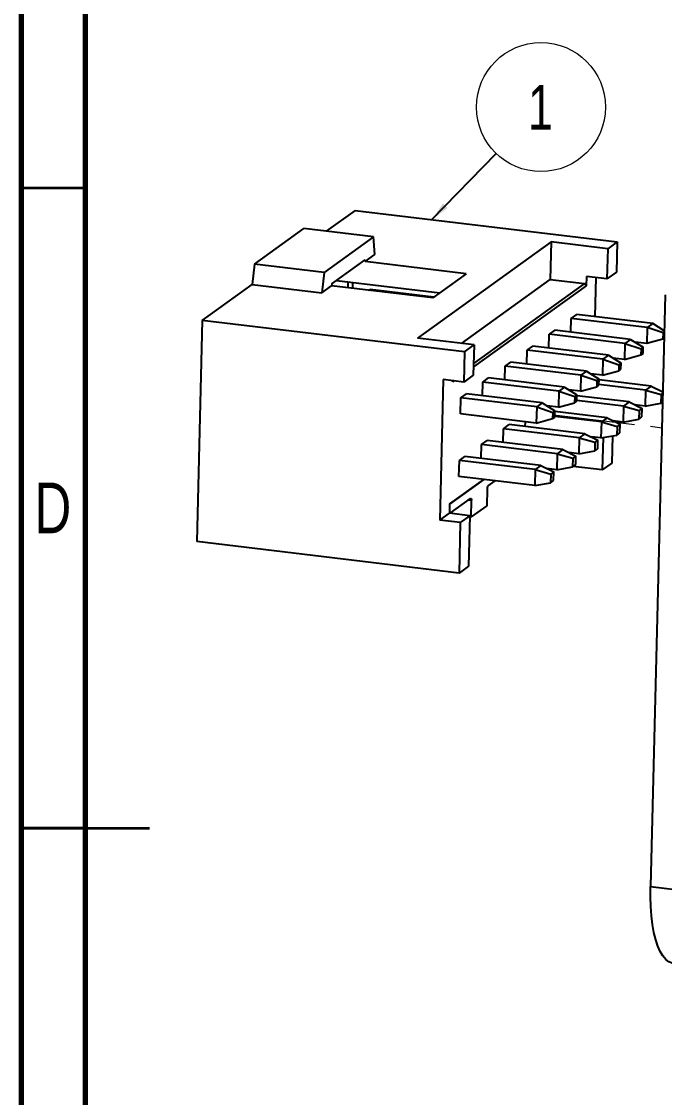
# Model space of a CAD drawing. Header units: millimetres. Extents: x 0 to 205, y 0 to 292.
# Drawn here: x 15 to 65.3, y 127.5 to 211.5 of the extents above; entities that cross this region are included whole.
import ezdxf

# ---------------------------------------------------------------- set-up
doc = ezdxf.new("R2010")
doc.units = ezdxf.units.MM
doc.linetypes.add('PHANTOM', pattern=[12.7, 6.35, -1.27, 1.27, -1.27, 1.27, -1.27])
doc.styles.add('SLDTEXTSTYLE0', font='TXT', dxfattribs={"width": 0.75})
doc.dimstyles.new('SLDDIMSTYLE8', dxfattribs={"dimtxt": 0.18, "dimasz": 1.5, "dimexe": 0, "dimexo": 0.0625, "dimgap": 0, "dimtad": 0, "dimtih": 1, "dimtoh": 1, "dimdec": 0, "dimrnd": 1e-09, "dimzin": 0, "dimdsep": 46, "dimtxsty": 'Standard', "dimsah": 1, "dimcen": 0.09, "dimadec": 0, "dimazin": 0, "dimtfac": 1.5, "dimtdec": 0, "dimtofl": 0, "dimtmove": 0, "dimatfit": 3, "dimfxl": 1, "dimfrac": 2, "dimtolj": 1, "dimtzin": 0, "dimarcsym": 0})

# ---------------------------------------------------------------- blocks, each defined once
blk = doc.blocks.new('SW_NOTE_0_4')
at = {"color": 0, "linetype": 'Continuous', "lineweight": 0}
blk.add_circle((3.51, 3.618), 5.041, dxfattribs=at)
at = {"color": 0, "linetype": 'Continuous', "lineweight": 0, "insert": (3.475, 5.354), "char_height": 3.5, "attachment_point": 2, "style": 'SLDTEXTSTYLE0'}
blk.add_mtext('1', dxfattribs=at)

msp = doc.modelspace()

# ---------------------------------------------------------------- linework, layer by layer
at = {"color": 7, "linetype": 'Continuous', "lineweight": 70}
for p, q in [((15, 5), (15, 292)), ((20, 10), (20, 287))]:
    msp.add_line(p, q, dxfattribs=at)
at = {"color": 7, "linetype": 'Continuous', "lineweight": 35}
for p, q in [((20, 198.5), (15, 198.5)), ((15, 148.5), (25, 148.5)), ((20, 148.5), (15, 148.5))]:
    msp.add_line(p, q, dxfattribs=at)
at = {"color": 7, "linetype": 'Continuous', "lineweight": 25}
for p, q in [((41.068, 196.764), (38.812, 195.14)), ((41.068, 196.764), (61.565, 194.305)), ((33.2, 192.567), (37.066, 195.35)), ((42.519, 194.696), (37.066, 195.35)), ((42.519, 194.696), (38.654, 191.913)), ((42.624, 193.304), (42.519, 194.696)), ((56.399, 194.297), (45.949, 186.777)), ((56.399, 194.297), (56.326, 191.36)), ((60.818, 193.767), (56.399, 194.297)), ((61.565, 194.305), (60.818, 193.767)), ((61.565, 194.305), (61.507, 191.946)), ((60.818, 193.767), (60.759, 191.408)), ((33.2, 192.567), (33.022, 190.973)), ((38.654, 191.913), (33.2, 192.567)), ((39.245, 191.015), (41.861, 192.897)), ((41.861, 192.897), (41.862, 192.756)), ((41.862, 192.756), (42.624, 193.304)), ((49.76, 191.809), (41.862, 192.756)), ((38.654, 191.913), (38.475, 190.319)), ((49.76, 191.809), (47.135, 189.92)), ((61.507, 191.946), (60.759, 191.408)), ((29.124, 188.168), (33.022, 190.973)), ((33.022, 190.973), (38.475, 190.319)), ((38.475, 190.319), (39.237, 190.867)), ((39.245, 191.015), (39.237, 190.867)), ((47.135, 189.92), (39.237, 190.867)), ((39.619, 191.284), (47.686, 190.317)), ((40.516, 191.177), (40.505, 190.715)), ((40.881, 191.133), (40.869, 190.672)), ((49.386, 186.365), (56.326, 191.36)), ((59.143, 190.875), (50.326, 184.53)), ((59.003, 191.039), (50.332, 184.799)), ((56.326, 191.36), (59.003, 191.039)), ((59.143, 190.875), (59.003, 191.039)), ((59.161, 191.6), (59.143, 190.875)), ((60.759, 191.408), (59.161, 191.6)), ((59.893, 191.512), (59.818, 188.469)), ((42.06, 190.529), (42.239, 190.577)), ((42.155, 190.517), (42.239, 190.577)), ((47.219, 189.98), (42.239, 190.577)), ((65.304, 190.164), (64.159, 143.936)), ((57.942, 187.245), (57.969, 188.32)), ((57.969, 188.32), (58.41, 188.638)), ((63.892, 187.61), (57.969, 188.32)), ((64.334, 187.927), (58.41, 188.638)), ((29.124, 188.168), (28.696, 170.881)), ((49.621, 185.71), (29.124, 188.168)), ((63.892, 187.61), (63.861, 186.358)), ((64.334, 187.927), (63.892, 187.61)), ((65.147, 187.187), (63.892, 187.61)), ((65.235, 187.361), (64.334, 187.927)), ((50.368, 186.247), (45.949, 186.777)), ((56.216, 186.003), (56.243, 187.078)), ((56.685, 187.396), (56.243, 187.078)), ((62.166, 186.368), (56.243, 187.078)), ((62.608, 186.685), (56.685, 187.396)), ((62.608, 186.685), (62.166, 186.368)), ((62.608, 186.685), (63.591, 186.067)), ((65.135, 186.705), (63.861, 186.358)), ((65.147, 187.187), (65.135, 186.705)), ((65.135, 186.705), (65.22, 186.766)), ((65.232, 187.248), (65.147, 187.187)), ((49.621, 185.71), (50.368, 186.247)), ((50.368, 186.247), (50.31, 183.888)), ((54.491, 184.761), (54.517, 185.836)), ((54.517, 185.836), (54.959, 186.154)), ((60.441, 185.126), (54.517, 185.836)), ((60.882, 185.444), (54.959, 186.154)), ((62.166, 186.368), (62.135, 185.116)), ((62.166, 186.368), (63.421, 185.945)), ((63.861, 186.358), (62.957, 186.466)), ((63.421, 185.945), (63.409, 185.463)), ((63.591, 186.067), (63.421, 185.945)), ((63.579, 185.586), (63.591, 186.067)), ((49.621, 185.71), (49.563, 183.35)), ((60.441, 185.126), (60.41, 183.874)), ((60.882, 185.444), (60.441, 185.126)), ((60.441, 185.126), (61.695, 184.703)), ((60.882, 185.444), (61.865, 184.825)), ((62.135, 185.116), (61.231, 185.224)), ((62.135, 185.116), (63.409, 185.463)), ((63.409, 185.463), (63.579, 185.586)), ((52.765, 183.519), (52.792, 184.594)), ((52.792, 184.594), (53.233, 184.912)), ((58.715, 183.884), (52.792, 184.594)), ((59.157, 184.202), (53.233, 184.912)), ((59.157, 184.202), (58.715, 183.884)), ((59.157, 184.202), (60.139, 183.583)), ((60.41, 183.874), (61.683, 184.221)), ((61.695, 184.703), (61.683, 184.221)), ((61.683, 184.221), (61.853, 184.344)), ((61.865, 184.825), (61.695, 184.703)), ((61.853, 184.344), (61.865, 184.825)), ((47.964, 183.542), (47.692, 172.563)), ((49.563, 183.35), (47.964, 183.542)), ((48.696, 183.454), (48.694, 183.355)), ((48.812, 183.44), (48.694, 183.355)), ((50.31, 183.888), (49.563, 183.35)), ((51.039, 182.277), (51.066, 183.352)), ((51.066, 183.352), (51.507, 183.67)), ((56.989, 182.642), (51.066, 183.352)), ((57.431, 182.96), (51.507, 183.67)), ((58.715, 183.884), (58.684, 182.632)), ((58.715, 183.884), (59.97, 183.461)), ((60.41, 183.874), (59.505, 183.982)), ((59.706, 183.958), (59.703, 183.858)), ((59.97, 183.461), (59.958, 182.98)), ((60.139, 183.583), (59.97, 183.461)), ((60.128, 183.102), (60.139, 183.583)), ((64.213, 183.035), (60.138, 183.524)), ((49.34, 182.11), (49.782, 182.428)), ((55.705, 181.718), (49.782, 182.428)), ((56.989, 182.642), (56.958, 181.39)), ((57.431, 182.96), (56.989, 182.642)), ((56.989, 182.642), (58.244, 182.219)), ((57.431, 182.96), (58.414, 182.341)), ((58.684, 182.632), (57.78, 182.74)), ((57.83, 182.709), (57.83, 182.734)), ((58.684, 182.632), (59.958, 182.98)), ((59.958, 182.98), (60.128, 183.102)), ((63.771, 182.717), (60.129, 183.154)), ((63.771, 182.717), (63.74, 181.465)), ((64.213, 183.035), (63.771, 182.717)), ((63.771, 182.717), (64.994, 182.366)), ((64.213, 183.035), (65.117, 182.594)), ((65.113, 182.452), (64.994, 182.366)), ((49.309, 180.858), (49.34, 182.11)), ((55.264, 181.4), (49.34, 182.11)), ((55.705, 181.718), (55.264, 181.4)), ((55.705, 181.718), (56.688, 181.099)), ((56.958, 181.39), (58.232, 181.738)), ((58.244, 182.219), (58.232, 181.738)), ((58.232, 181.738), (58.402, 181.86)), ((58.414, 182.341), (58.244, 182.219)), ((58.402, 181.86), (58.414, 182.341)), ((62.045, 181.475), (58.403, 181.912)), ((62.487, 181.793), (58.412, 182.282)), ((62.487, 181.793), (62.045, 181.475)), ((62.487, 181.793), (63.506, 181.295)), ((63.74, 181.465), (64.977, 181.692)), ((64.994, 182.366), (64.977, 181.692)), ((64.977, 181.692), (65.096, 181.778)), ((55.232, 180.148), (49.309, 180.858)), ((55.264, 181.4), (55.232, 180.148)), ((55.264, 181.4), (56.518, 180.977)), ((56.958, 181.39), (56.054, 181.498)), ((56.104, 181.467), (56.105, 181.492)), ((56.518, 180.977), (56.506, 180.496)), ((56.688, 181.099), (56.518, 180.977)), ((56.676, 180.618), (56.688, 181.099)), ((60.761, 180.551), (56.686, 181.04)), ((62.045, 181.475), (62.014, 180.223)), ((62.045, 181.475), (63.268, 181.124)), ((63.74, 181.465), (62.969, 181.558)), ((63.268, 181.124), (63.252, 180.45)), ((63.506, 181.295), (63.268, 181.124)), ((63.489, 180.621), (63.506, 181.295)), ((52.67, 179.702), (53.112, 180.02)), ((59.035, 179.309), (53.112, 180.02)), ((54.369, 179.869), (54.379, 180.25)), ((55.232, 180.148), (56.506, 180.496)), ((56.506, 180.496), (56.676, 180.618)), ((60.32, 180.233), (56.677, 180.67)), ((60.32, 180.233), (60.289, 178.981)), ((60.761, 180.551), (60.32, 180.233)), ((60.32, 180.233), (61.543, 179.882)), ((60.761, 180.551), (61.78, 180.054)), ((62.014, 180.223), (61.243, 180.316)), ((61.78, 180.054), (61.543, 179.882)), ((61.764, 179.379), (61.78, 180.054)), ((62.014, 180.223), (63.252, 180.45)), ((63.252, 180.45), (63.489, 180.621)), ((52.644, 178.627), (52.67, 179.702)), ((58.594, 178.991), (52.67, 179.702)), ((59.035, 179.309), (58.594, 178.991)), ((59.035, 179.309), (60.055, 178.812)), ((60.289, 178.981), (59.518, 179.074)), ((60.289, 178.981), (61.526, 179.208)), ((61.19, 179.147), (61.137, 177.018)), ((61.543, 179.882), (61.526, 179.208)), ((61.526, 179.208), (61.764, 179.379)), ((50.918, 177.385), (50.945, 178.46)), ((50.945, 178.46), (51.386, 178.778)), ((56.868, 177.749), (50.945, 178.46)), ((57.31, 178.067), (51.386, 178.778)), ((58.594, 178.991), (58.563, 177.739)), ((58.594, 178.991), (59.817, 178.64)), ((59.817, 178.64), (59.8, 177.966)), ((60.055, 178.812), (59.817, 178.64)), ((60.038, 178.137), (60.055, 178.812)), ((60.452, 179.011), (60.39, 176.48)), ((49.219, 177.218), (49.661, 177.536)), ((55.584, 176.825), (49.661, 177.536)), ((56.868, 177.749), (56.837, 176.497)), ((57.31, 178.067), (56.868, 177.749)), ((56.868, 177.749), (58.091, 177.399)), ((57.31, 178.067), (58.329, 177.57)), ((58.563, 177.739), (57.792, 177.832)), ((58.091, 177.399), (58.074, 176.724)), ((58.329, 177.57), (58.091, 177.399)), ((58.312, 176.896), (58.329, 177.57)), ((58.563, 177.739), (59.8, 177.966)), ((59.8, 177.966), (60.038, 178.137)), ((49.188, 175.966), (49.219, 177.218)), ((55.142, 176.508), (49.219, 177.218)), ((55.584, 176.825), (55.142, 176.508)), ((55.584, 176.825), (56.603, 176.328)), ((56.837, 176.497), (56.066, 176.59)), ((56.837, 176.497), (58.074, 176.724)), ((58.074, 176.724), (58.312, 176.896)), ((60.39, 176.48), (58.114, 176.753)), ((61.137, 177.018), (60.39, 176.48)), ((51.14, 175.732), (48.457, 173.801)), ((51.112, 175.735), (48.458, 173.825)), ((55.111, 175.256), (49.188, 175.966)), ((55.142, 176.508), (55.111, 175.256)), ((55.142, 176.508), (56.365, 176.157)), ((56.365, 176.157), (56.349, 175.482)), ((56.603, 176.328), (56.365, 176.157)), ((56.586, 175.654), (56.603, 176.328)), ((51.39, 174.99), (51.357, 173.69)), ((51.462, 175.232), (52.012, 175.627)), ((55.111, 175.256), (56.349, 175.482)), ((56.349, 175.482), (56.586, 175.654)), ((48.492, 173.094), (50.103, 174.254)), ((49.941, 174.137), (50.167, 174.11)), ((50.134, 172.81), (50.167, 174.11)), ((48.458, 173.825), (48.44, 173.101)), ((51.357, 173.69), (50.134, 172.81)), ((47.692, 172.563), (48.44, 173.101)), ((49.291, 172.371), (47.692, 172.563)), ((50.038, 172.909), (48.44, 173.101)), ((49.291, 172.371), (49.193, 168.422)), ((50.038, 172.909), (49.291, 172.371)), ((50.038, 172.909), (49.94, 168.96)), ((50.036, 172.822), (50.134, 172.81)), ((49.193, 168.422), (28.696, 170.881)), ((49.94, 168.96), (49.193, 168.422)), ((64.159, 143.936), (67.168, 143.575))]:
    msp.add_line(p, q, dxfattribs=at)
at = {"color": 7, "linetype": 'PHANTOM', "lineweight": 18}
for p, q in [((65.226, 187.007), (65.226, 187.007)), ((56.597, 180.798), (65.047, 179.784))]:
    msp.add_line(p, q, dxfattribs=at)
at = {"color": 7, "linetype": 'Continuous', "lineweight": 25, "flags": 128}
for points in [[(50.103, 174.254), (50.117, 174.26), (50.129, 174.258), (50.14, 174.249), (50.15, 174.232), (50.158, 174.209), (50.163, 174.18), (50.166, 174.147), (50.167, 174.11)], [(65.924, 137.949), (65.855, 137.96), (65.597, 138.058), (65.352, 138.242), (65.125, 138.509), (64.916, 138.858), (64.729, 139.283), (64.566, 139.781), (64.428, 140.346), (64.316, 140.971), (64.233, 141.651), (64.179, 142.377), (64.154, 143.141), (64.159, 143.936)]]:
    msp.add_lwpolyline(points, dxfattribs=at)
at = {"color": 7, "linetype": 'Continuous', "lineweight": 25}
msp.add_arc((51.756, 175.012), 0.367, 143.15421, 183.33361, dxfattribs=at)

# ---------------------------------------------------------------- block references
at = {"color": 7, "linetype": 'Continuous', "lineweight": 0}
msp.add_blockref('SW_NOTE_0_4', (52.088, 201.212), dxfattribs=at)

# ---------------------------------------------------------------- texts
at = {"color": 7, "linetype": 'Continuous', "lineweight": 0, "insert": (17.453, 175.501), "char_height": 3.969, "attachment_point": 2, "style": 'SLDTEXTSTYLE0'}
msp.add_mtext('D', dxfattribs=at)

# ---------------------------------------------------------------- leaders
at = {"color": 7, "linetype": 'Continuous', "lineweight": 0}
msp.add_leader([(47.073, 196.043), (52.088, 201.212)], dimstyle='SLDDIMSTYLE8', dxfattribs=at)

doc.saveas('drawing.dxf')
